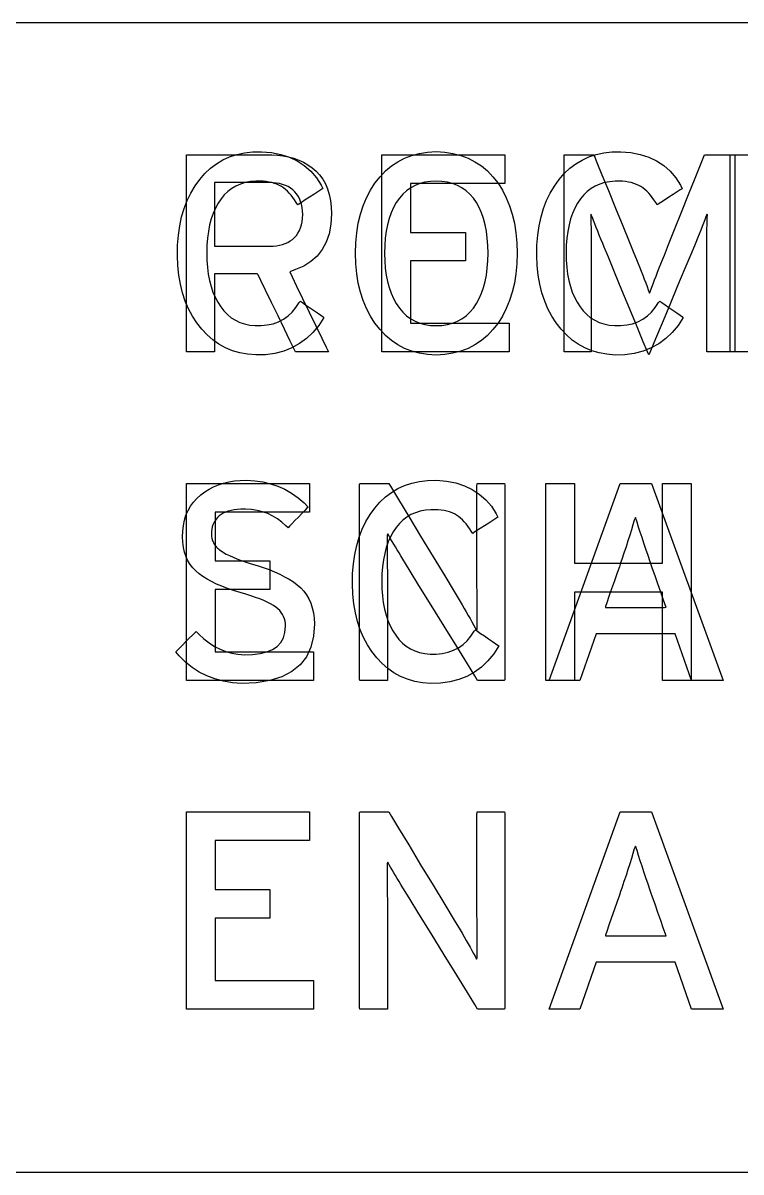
# Model space of a CAD drawing. Extents: x 1 to 47.7, y 0.2 to 35.
# Drawn here: x 20.694 to 21.119, y 6.787 to 7.467 of the extents above; entities that cross this region are included whole.
import ezdxf

# ---------------------------------------------------------------- set-up
doc = ezdxf.new("R2010")
doc.units = 0
doc.header["$MEASUREMENT"] = 0
doc.layers.add('4_2__5U__FRONT_PANEL_W_24_', color=7, linetype='CONTINUOUS')
doc.layers.add('5_1___24__TARGET_LEDS___12', color=7, linetype='CONTINUOUS')

msp = doc.modelspace()

# ---------------------------------------------------------------- linework, layer by layer
at = {"layer": '4_2__5U__FRONT_PANEL_W_24_'}
for points in [[(21.2605, 7.46728), (21.06973, 7.46728), (20.65658, 7.46728)], [(20.9065, 7.27262), (20.9065, 7.38924), (20.97929, 7.38924), (20.97929, 7.37233), (20.92341, 7.37233), (20.92341, 7.34333), (20.95586, 7.34333), (20.95586, 7.32643), (20.92341, 7.32643), (20.92341, 7.28954), (20.98173, 7.28954), (20.98173, 7.27262), (20.9065, 7.27262)], [(21.11256, 7.27262), (21.11256, 7.38924), (21.12947, 7.38924), (21.12947, 7.2897), (21.18582, 7.2897), (21.18582, 7.27262), (21.11256, 7.27262)], [(20.79086, 7.07818), (20.79086, 7.1948), (20.86365, 7.1948), (20.86365, 7.17788), (20.80777, 7.17788), (20.80777, 7.14889), (20.84022, 7.14889), (20.84022, 7.13199), (20.80777, 7.13199), (20.80777, 7.09509), (20.86609, 7.09509), (20.86609, 7.07818), (20.79086, 7.07818)], [(21.08968, 7.07818), (21.07992, 7.10586), (21.0332, 7.10586), (21.02352, 7.07818), (21.00537, 7.07818), (21.04736, 7.1948), (21.06592, 7.1948), (21.1084, 7.07818), (21.08968, 7.07818)], [(20.62868, 6.78729), (20.83177, 6.78729), (21.0406, 6.78729), (21.23506, 6.78729)]]:
    msp.add_lwpolyline(points, dxfattribs=at)
for points in [[(20.8767, 7.35437), (20.87627, 7.34818), (20.8752, 7.34259), (20.87348, 7.33757), (20.87113, 7.33315), (20.86813, 7.32931), (20.86449, 7.32605), (20.86021, 7.32338), (20.85529, 7.3213), (20.85194, 7.32004), (20.85336, 7.3171), (20.85606, 7.31153), (20.85959, 7.30423), (20.86354, 7.29608), (20.86746, 7.28797), (20.87094, 7.28079), (20.87354, 7.27542), (20.87482, 7.27276), (20.8745, 7.27262), (20.87286, 7.27262), (20.87028, 7.27262), (20.86712, 7.27262), (20.86374, 7.27262), (20.86051, 7.27262), (20.8578, 7.27262), (20.85596, 7.27262), (20.85535, 7.27264), (20.85437, 7.27465), (20.85205, 7.27943), (20.84881, 7.28613), (20.84505, 7.29388), (20.84119, 7.30183), (20.83766, 7.30911), (20.83487, 7.31487), (20.83323, 7.31825), (20.83277, 7.31878), (20.83105, 7.31878), (20.82796, 7.31878), (20.82399, 7.31878), (20.81961, 7.31878), (20.81529, 7.31878), (20.81151, 7.31878), (20.80875, 7.31878), (20.80748, 7.31878), (20.80745, 7.31762), (20.80745, 7.3135), (20.80745, 7.30724), (20.80745, 7.29969), (20.80745, 7.29171), (20.80745, 7.28416), (20.80745, 7.2779), (20.80745, 7.27379), (20.80743, 7.27262), (20.8066, 7.27262), (20.80481, 7.27262), (20.80235, 7.27262), (20.79955, 7.27262), (20.7967, 7.27262), (20.79412, 7.27262), (20.79211, 7.27262), (20.79099, 7.27262), (20.79086, 7.27396), (20.79086, 7.28249), (20.79086, 7.29704), (20.79086, 7.31545), (20.79086, 7.33553), (20.79086, 7.35512), (20.79086, 7.37204), (20.79086, 7.38413), (20.79086, 7.3892), (20.79239, 7.38924), (20.79705, 7.38924), (20.80393, 7.38924), (20.81212, 7.38924), (20.82068, 7.38924), (20.82869, 7.38924), (20.83524, 7.38924), (20.8394, 7.38924), (20.84136, 7.38923), (20.84481, 7.38906), (20.84813, 7.38867), (20.85131, 7.38805), (20.85436, 7.38721), (20.85727, 7.38614), (20.86004, 7.38486), (20.86269, 7.38335), (20.86519, 7.38161), (20.86756, 7.37963), (20.86967, 7.37737), (20.8715, 7.37486), (20.87306, 7.37209), (20.87434, 7.36906), (20.87535, 7.36578), (20.87607, 7.36223), (20.87653, 7.35843)], [(21.08473, 7.29305), (21.08168, 7.28832), (21.07826, 7.28415), (21.07449, 7.28055), (21.07035, 7.2775), (21.06585, 7.27503), (21.06099, 7.27311), (21.05576, 7.27176), (21.05018, 7.27097), (21.04451, 7.27079), (21.03962, 7.27121), (21.03499, 7.27205), (21.03062, 7.27332), (21.02649, 7.27501), (21.02262, 7.27713), (21.019, 7.27967), (21.01563, 7.28264), (21.01252, 7.28603), (21.00962, 7.28978), (21.007, 7.29378), (21.00472, 7.29807), (21.00277, 7.30264), (21.00116, 7.30749), (20.99988, 7.31263), (20.99894, 7.31805), (20.99834, 7.32375), (20.99807, 7.32974), (20.99819, 7.33583), (20.99866, 7.34166), (20.99947, 7.34721), (21.00061, 7.35248), (21.00209, 7.35748), (21.0039, 7.36219), (21.00605, 7.36663), (21.00853, 7.3708), (21.01134, 7.37468), (21.01435, 7.37819), (21.01762, 7.38127), (21.02114, 7.38394), (21.02491, 7.38619), (21.02893, 7.38801), (21.03321, 7.38942), (21.03774, 7.39041), (21.04252, 7.39097), (21.0479, 7.39107), (21.0538, 7.39056), (21.05927, 7.3895), (21.06432, 7.38787), (21.06895, 7.38567), (21.07315, 7.38292), (21.07692, 7.3796), (21.08028, 7.37572), (21.0832, 7.37128), (21.08405, 7.36921), (21.08293, 7.36849), (21.08106, 7.36728), (21.07872, 7.36577), (21.07616, 7.36412), (21.07367, 7.36251), (21.07151, 7.36112), (21.06996, 7.36012), (21.06928, 7.35968), (21.06843, 7.36106), (21.06743, 7.36258), (21.06641, 7.36399), (21.06536, 7.36531), (21.06429, 7.36654), (21.06318, 7.36767), (21.06205, 7.3687), (21.0609, 7.36963), (21.05971, 7.37046), (21.05839, 7.37117), (21.057, 7.37179), (21.05553, 7.37233), (21.05398, 7.37278), (21.05235, 7.37314), (21.05064, 7.37341), (21.04885, 7.3736), (21.04699, 7.3737), (21.04449, 7.37367), (21.04126, 7.37337), (21.03822, 7.37278), (21.03537, 7.37191), (21.03271, 7.37075), (21.03023, 7.36929), (21.02795, 7.36755), (21.02585, 7.36553), (21.02394, 7.36321), (21.02218, 7.36058), (21.02062, 7.3577), (21.01926, 7.3546), (21.01811, 7.35128), (21.01717, 7.34773), (21.01643, 7.34395), (21.0159, 7.33995), (21.01557, 7.33573), (21.01546, 7.33128), (21.01555, 7.32685), (21.01584, 7.32265), (21.01635, 7.31866), (21.01706, 7.3149), (21.01797, 7.31135), (21.0191, 7.30803), (21.02043, 7.30493), (21.02196, 7.30205), (21.0237, 7.29937), (21.02558, 7.29689), (21.02766, 7.29473), (21.02992, 7.29287), (21.03237, 7.29132), (21.035, 7.29008), (21.03783, 7.28914), (21.04084, 7.28852), (21.04405, 7.2882), (21.04762, 7.2882), (21.05127, 7.28857), (21.05469, 7.28932), (21.05787, 7.29046), (21.06081, 7.29197), (21.06351, 7.29388), (21.06598, 7.29616), (21.06821, 7.29883), (21.07019, 7.30188), (21.07097, 7.30257), (21.07213, 7.30177), (21.07395, 7.3005), (21.07619, 7.29895), (21.07859, 7.2973), (21.0809, 7.2957), (21.08286, 7.29434), (21.08422, 7.2934)], [(20.85963, 7.35388), (20.85952, 7.35604), (20.85928, 7.35807), (20.8589, 7.35996), (20.85838, 7.36172), (20.85772, 7.36335), (20.85693, 7.36484), (20.85599, 7.3662), (20.85492, 7.36743), (20.85371, 7.36856), (20.85238, 7.36957), (20.85095, 7.37045), (20.8494, 7.37119), (20.84775, 7.37179), (20.846, 7.37225), (20.84414, 7.37258), (20.84217, 7.37277), (20.84036, 7.37282), (20.83874, 7.37282), (20.83509, 7.37282), (20.83007, 7.37282), (20.82434, 7.37282), (20.81856, 7.37282), (20.8134, 7.37282), (20.80951, 7.37282), (20.80756, 7.37282), (20.80745, 7.37205), (20.80745, 7.36878), (20.80745, 7.36362), (20.80745, 7.35734), (20.80745, 7.35067), (20.80745, 7.34438), (20.80745, 7.33923), (20.80745, 7.33596), (20.80756, 7.33519), (20.80951, 7.33519), (20.8134, 7.33519), (20.81856, 7.33519), (20.82434, 7.33519), (20.83007, 7.33519), (20.83509, 7.33519), (20.83874, 7.33519), (20.84036, 7.33519), (20.84213, 7.33524), (20.84407, 7.33542), (20.84591, 7.33573), (20.84764, 7.33617), (20.84927, 7.33674), (20.8508, 7.33744), (20.85223, 7.33827), (20.85356, 7.33924), (20.85478, 7.34032), (20.85589, 7.34154), (20.85685, 7.34289), (20.85766, 7.34438), (20.85834, 7.346), (20.85888, 7.34777), (20.85927, 7.34967), (20.85952, 7.35171)], [(20.96305, 7.07818), (20.9614, 7.08085), (20.95702, 7.08797), (20.95071, 7.09822), (20.9433, 7.11027), (20.93559, 7.12279), (20.92841, 7.13446), (20.92256, 7.14395), (20.91888, 7.14993), (20.9177, 7.15186), (20.91661, 7.15369), (20.91555, 7.15546), (20.91452, 7.15719), (20.91354, 7.15886), (20.91258, 7.16048), (20.91166, 7.16205), (20.91078, 7.16357), (20.90993, 7.16504), (20.90958, 7.16409), (20.90959, 7.16128), (20.90959, 7.15839), (20.90961, 7.1554), (20.90962, 7.15233), (20.90965, 7.14916), (20.90967, 7.14591), (20.9097, 7.14256), (20.90974, 7.13913), (20.90974, 7.13699), (20.90974, 7.13156), (20.90974, 7.1234), (20.90974, 7.11359), (20.90974, 7.10323), (20.90974, 7.09341), (20.90974, 7.08525), (20.90974, 7.07982), (20.90973, 7.07818), (20.90897, 7.07818), (20.90725, 7.07818), (20.90487, 7.07818), (20.90214, 7.07818), (20.89933, 7.07818), (20.89676, 7.07818), (20.89473, 7.07818), (20.89352, 7.07818), (20.89332, 7.079), (20.89332, 7.08655), (20.89332, 7.1003), (20.89332, 7.11813), (20.89332, 7.13792), (20.89332, 7.15756), (20.89332, 7.17494), (20.89332, 7.18793), (20.89332, 7.19443), (20.89365, 7.1948), (20.89506, 7.1948), (20.8973, 7.1948), (20.90005, 7.1948), (20.90301, 7.1948), (20.90585, 7.1948), (20.90827, 7.1948), (20.90995, 7.1948), (20.91058, 7.1948), (20.91214, 7.1922), (20.91632, 7.18527), (20.92234, 7.1753), (20.92941, 7.16357), (20.93676, 7.15139), (20.94362, 7.14003), (20.94919, 7.1308), (20.9527, 7.12497), (20.95389, 7.12298), (20.95515, 7.12082), (20.95636, 7.11873), (20.95752, 7.11671), (20.95862, 7.11477), (20.95968, 7.11291), (20.96068, 7.11112), (20.96163, 7.1094), (20.96253, 7.10776), (20.96288, 7.1087), (20.96284, 7.11159), (20.96282, 7.11457), (20.96279, 7.11762), (20.96277, 7.12076), (20.96276, 7.12397), (20.96274, 7.12727), (20.96274, 7.13065), (20.96273, 7.13411), (20.96273, 7.13625), (20.96273, 7.14165), (20.96273, 7.14978), (20.96273, 7.15955), (20.96273, 7.16986), (20.96273, 7.17963), (20.96273, 7.18776), (20.96273, 7.19316), (20.96275, 7.1948), (20.96351, 7.1948), (20.96523, 7.1948), (20.9676, 7.1948), (20.97034, 7.1948), (20.97314, 7.1948), (20.97571, 7.1948), (20.97775, 7.1948), (20.97896, 7.1948), (20.97916, 7.19398), (20.97916, 7.18642), (20.97916, 7.17267), (20.97916, 7.15485), (20.97916, 7.13505), (20.97916, 7.11541), (20.97916, 7.09804), (20.97916, 7.08505), (20.97916, 7.07855), (20.97885, 7.07818), (20.97753, 7.07818), (20.97544, 7.07818), (20.97287, 7.07818), (20.97011, 7.07818), (20.96746, 7.07818), (20.9652, 7.07818), (20.96363, 7.07818)], [(21.06519, 7.14833), (21.06389, 7.15216), (21.06265, 7.15584), (21.06148, 7.15936), (21.06037, 7.16273), (21.05932, 7.16594), (21.05834, 7.169), (21.05742, 7.17191), (21.05656, 7.17465), (21.05578, 7.17305), (21.05495, 7.17023), (21.05405, 7.16724), (21.05306, 7.16408), (21.05201, 7.16075), (21.05087, 7.15725), (21.04967, 7.15359), (21.04839, 7.14975), (21.04771, 7.14776), (21.04693, 7.14551), (21.04564, 7.14181), (21.04406, 7.13724), (21.04237, 7.13238), (21.04078, 7.12781), (21.0395, 7.12411), (21.03872, 7.12187), (21.03882, 7.12146), (21.04136, 7.12146), (21.04601, 7.12146), (21.052, 7.12146), (21.05853, 7.12146), (21.06483, 7.12146), (21.07011, 7.12146), (21.07358, 7.12146), (21.07453, 7.12151), (21.074, 7.12302), (21.07288, 7.12622), (21.07138, 7.13054), (21.06969, 7.13539), (21.06803, 7.14017), (21.06658, 7.14431), (21.06557, 7.14723)]]:
    msp.add_lwpolyline(points, close=True, dxfattribs=at)
at = {"layer": '5_1___24__TARGET_LEDS___12'}
for points in [[(21.2605, 7.46728), (21.06973, 7.46728), (20.65658, 7.46728)], [(21.07244, 7.07819), (21.07244, 7.13053), (21.02042, 7.13053), (21.02042, 7.07819), (21.00351, 7.07819), (21.00351, 7.19481), (21.02042, 7.19481), (21.02042, 7.1476), (21.07244, 7.1476), (21.07244, 7.19481), (21.08935, 7.19481), (21.08935, 7.07819), (21.07244, 7.07819)], [(20.79086, 6.88375), (20.79086, 7.00037), (20.86365, 7.00037), (20.86365, 6.98345), (20.80777, 6.98345), (20.80777, 6.95445), (20.84022, 6.95445), (20.84022, 6.93755), (20.80777, 6.93755), (20.80777, 6.90066), (20.86609, 6.90066), (20.86609, 6.88375), (20.79086, 6.88375)], [(21.08968, 6.88375), (21.07992, 6.91143), (21.0332, 6.91143), (21.02352, 6.88375), (21.00537, 6.88375), (21.04736, 7.00037), (21.06592, 7.00037), (21.1084, 6.88375), (21.08968, 6.88375)], [(20.62868, 6.78729), (20.83177, 6.78729), (21.0406, 6.78729), (21.23506, 6.78729)]]:
    msp.add_lwpolyline(points, dxfattribs=at)
for points in [[(20.87217, 7.29306), (20.86911, 7.28833), (20.8657, 7.28416), (20.86192, 7.28056), (20.85778, 7.27752), (20.85328, 7.27504), (20.84842, 7.27312), (20.8432, 7.27177), (20.83761, 7.27099), (20.83194, 7.27081), (20.82706, 7.27122), (20.82243, 7.27207), (20.81805, 7.27334), (20.81393, 7.27503), (20.81006, 7.27715), (20.80644, 7.27969), (20.80307, 7.28265), (20.79995, 7.28605), (20.79705, 7.28979), (20.79443, 7.29379), (20.79215, 7.29808), (20.79021, 7.30265), (20.78859, 7.3075), (20.78732, 7.31264), (20.78638, 7.31806), (20.78577, 7.32377), (20.7855, 7.32976), (20.78562, 7.33585), (20.7861, 7.34167), (20.7869, 7.34722), (20.78804, 7.3525), (20.78952, 7.35749), (20.79133, 7.36221), (20.79348, 7.36665), (20.79596, 7.37081), (20.79878, 7.37469), (20.80179, 7.3782), (20.80506, 7.38129), (20.80857, 7.38395), (20.81235, 7.3862), (20.81637, 7.38803), (20.82064, 7.38943), (20.82517, 7.39042), (20.82995, 7.39098), (20.83534, 7.39108), (20.84124, 7.39058), (20.84671, 7.38951), (20.85176, 7.38788), (20.85638, 7.38569), (20.86058, 7.38293), (20.86436, 7.37961), (20.86771, 7.37573), (20.87064, 7.37129), (20.87149, 7.36923), (20.87037, 7.3685), (20.8685, 7.3673), (20.86615, 7.36578), (20.8636, 7.36414), (20.86111, 7.36253), (20.85895, 7.36114), (20.85739, 7.36013), (20.85671, 7.35969), (20.85586, 7.36108), (20.85487, 7.36259), (20.85384, 7.36401), (20.8528, 7.36533), (20.85172, 7.36655), (20.85062, 7.36768), (20.84949, 7.36871), (20.84833, 7.36964), (20.84714, 7.37048), (20.84583, 7.37119), (20.84443, 7.37181), (20.84296, 7.37234), (20.84141, 7.37279), (20.83978, 7.37315), (20.83807, 7.37343), (20.83629, 7.37361), (20.83442, 7.37371), (20.83192, 7.37369), (20.82869, 7.37339), (20.82566, 7.3728), (20.82281, 7.37193), (20.82014, 7.37076), (20.81767, 7.36931), (20.81538, 7.36757), (20.81328, 7.36554), (20.81137, 7.36322), (20.80962, 7.36059), (20.80806, 7.35772), (20.8067, 7.35462), (20.80555, 7.35129), (20.8046, 7.34774), (20.80386, 7.34396), (20.80333, 7.33996), (20.80301, 7.33574), (20.80289, 7.33129), (20.80298, 7.32686), (20.80328, 7.32266), (20.80378, 7.31868), (20.80449, 7.31491), (20.80541, 7.31137), (20.80653, 7.30804), (20.80786, 7.30494), (20.8094, 7.30206), (20.81113, 7.29938), (20.81302, 7.29691), (20.81509, 7.29474), (20.81735, 7.29288), (20.8198, 7.29133), (20.82244, 7.29009), (20.82527, 7.28916), (20.82828, 7.28853), (20.83148, 7.28821), (20.83505, 7.28821), (20.83871, 7.28858), (20.84213, 7.28933), (20.8453, 7.29047), (20.84824, 7.29199), (20.85095, 7.29389), (20.85341, 7.29618), (20.85564, 7.29884), (20.85763, 7.3019), (20.8584, 7.30258), (20.85956, 7.30178), (20.86139, 7.30052), (20.86363, 7.29897), (20.86603, 7.29731), (20.86833, 7.29571), (20.87029, 7.29436), (20.87165, 7.29342)], [(20.98648, 7.33099), (20.98627, 7.32478), (20.98572, 7.31887), (20.98482, 7.31326), (20.98358, 7.30795), (20.98199, 7.30295), (20.98006, 7.29824), (20.97778, 7.29383), (20.97516, 7.28972), (20.97217, 7.28588), (20.96889, 7.28242), (20.96534, 7.27941), (20.96153, 7.27685), (20.95746, 7.27473), (20.95313, 7.27307), (20.94853, 7.27185), (20.94368, 7.27109), (20.93856, 7.27077), (20.93348, 7.27109), (20.92867, 7.27185), (20.92412, 7.27307), (20.91984, 7.27473), (20.91583, 7.27685), (20.91208, 7.27941), (20.9086, 7.28242), (20.90538, 7.28588), (20.9024, 7.28972), (20.89971, 7.29383), (20.89738, 7.29824), (20.8954, 7.30295), (20.89377, 7.30795), (20.8925, 7.31326), (20.89157, 7.31887), (20.89101, 7.32478), (20.89079, 7.33099), (20.89101, 7.3372), (20.89157, 7.34312), (20.8925, 7.34874), (20.89377, 7.35407), (20.8954, 7.35911), (20.89738, 7.36386), (20.89971, 7.36831), (20.9024, 7.37247), (20.90538, 7.37631), (20.9086, 7.37972), (20.91208, 7.38268), (20.91583, 7.3852), (20.91984, 7.38727), (20.92412, 7.3889), (20.92867, 7.39009), (20.93348, 7.39083), (20.93856, 7.39113), (20.94368, 7.39083), (20.94853, 7.39009), (20.95313, 7.3889), (20.95746, 7.38727), (20.96153, 7.3852), (20.96534, 7.38268), (20.96889, 7.37972), (20.97217, 7.37631), (20.97516, 7.37247), (20.97778, 7.36831), (20.98006, 7.36386), (20.98199, 7.35911), (20.98358, 7.35407), (20.98482, 7.34874), (20.98572, 7.34312), (20.98627, 7.3372)], [(21.09871, 7.27258), (21.09871, 7.2748), (21.09871, 7.28073), (21.09871, 7.28928), (21.09871, 7.29935), (21.09871, 7.30984), (21.09871, 7.31967), (21.09871, 7.32773), (21.09871, 7.33293), (21.09871, 7.33495), (21.09871, 7.3378), (21.09873, 7.3405), (21.09875, 7.34307), (21.09878, 7.3455), (21.09882, 7.34779), (21.09887, 7.34995), (21.09893, 7.35196), (21.09899, 7.35384), (21.09877, 7.35413), (21.09814, 7.35248), (21.09746, 7.35071), (21.09671, 7.3488), (21.09591, 7.34677), (21.09506, 7.3446), (21.09414, 7.3423), (21.09317, 7.33987), (21.09214, 7.33731), (21.09133, 7.33535), (21.08919, 7.33022), (21.08572, 7.32193), (21.08142, 7.31163), (21.07676, 7.30048), (21.07224, 7.28966), (21.06834, 7.28033), (21.06555, 7.27366), (21.06435, 7.2708), (21.06356, 7.27265), (21.06111, 7.27858), (21.05746, 7.28742), (21.05308, 7.29801), (21.04846, 7.30918), (21.04409, 7.31977), (21.04043, 7.32861), (21.03798, 7.33454), (21.03709, 7.33672), (21.03606, 7.33931), (21.03509, 7.34177), (21.03416, 7.3441), (21.0333, 7.3463), (21.03248, 7.34836), (21.03172, 7.3503), (21.03101, 7.3521), (21.03035, 7.35377), (21.02997, 7.35423), (21.03003, 7.35239), (21.03009, 7.35041), (21.03014, 7.34828), (21.03018, 7.34602), (21.03022, 7.34363), (21.03024, 7.34109), (21.03026, 7.33841), (21.03027, 7.33559), (21.03027, 7.33359), (21.03027, 7.32917), (21.03027, 7.32165), (21.03027, 7.31212), (21.03027, 7.30168), (21.03027, 7.29143), (21.03027, 7.28245), (21.03027, 7.27584), (21.03027, 7.2727), (21.02991, 7.27258), (21.02857, 7.27258), (21.02649, 7.27258), (21.02395, 7.27258), (21.02124, 7.27258), (21.01864, 7.27258), (21.01643, 7.27258), (21.0149, 7.27258), (21.01433, 7.27258), (21.01433, 7.27678), (21.01433, 7.28799), (21.01433, 7.30415), (21.01433, 7.32319), (21.01433, 7.34302), (21.01433, 7.3616), (21.01433, 7.37684), (21.01433, 7.38667), (21.01436, 7.38926), (21.01525, 7.38926), (21.01713, 7.38926), (21.01967, 7.38926), (21.02258, 7.38926), (21.02554, 7.38926), (21.02824, 7.38926), (21.03037, 7.38926), (21.03162, 7.38926), (21.03201, 7.38879), (21.03365, 7.38476), (21.03661, 7.37748), (21.04044, 7.36806), (21.0447, 7.3576), (21.04893, 7.3472), (21.05269, 7.33796), (21.05553, 7.33099), (21.057, 7.32738), (21.05782, 7.3254), (21.05886, 7.32289), (21.05985, 7.32044), (21.06079, 7.31807), (21.06168, 7.31577), (21.06252, 7.31355), (21.06331, 7.31139), (21.06405, 7.30931), (21.06475, 7.30729), (21.06543, 7.30882), (21.06616, 7.31087), (21.06693, 7.31299), (21.06776, 7.31519), (21.06863, 7.31748), (21.06955, 7.31984), (21.07051, 7.32228), (21.07152, 7.32481), (21.07247, 7.32715), (21.07355, 7.32986), (21.07608, 7.33617), (21.0796, 7.345), (21.08369, 7.35524), (21.0879, 7.36579), (21.09179, 7.37554), (21.09493, 7.38339), (21.09686, 7.38823), (21.09735, 7.38926), (21.09839, 7.38926), (21.10042, 7.38926), (21.1031, 7.38926), (21.10612, 7.38926), (21.10916, 7.38926), (21.11189, 7.38926), (21.114, 7.38926), (21.11517, 7.38926), (21.11531, 7.38791), (21.11531, 7.37956), (21.11531, 7.36535), (21.11531, 7.34733), (21.11531, 7.3276), (21.11531, 7.30821), (21.11531, 7.29123), (21.11531, 7.27874), (21.11531, 7.2728), (21.11494, 7.27258), (21.11354, 7.27258), (21.11137, 7.27258), (21.10873, 7.27258), (21.10591, 7.27258), (21.1032, 7.27258), (21.1009, 7.27258), (21.0993, 7.27258)], [(20.96925, 7.33099), (20.96914, 7.33557), (20.96882, 7.33992), (20.96828, 7.34402), (20.96753, 7.3479), (20.96657, 7.35153), (20.96539, 7.35493), (20.964, 7.35809), (20.9624, 7.36101), (20.96057, 7.36366), (20.95853, 7.36599), (20.95629, 7.36801), (20.95384, 7.36972), (20.95119, 7.37113), (20.94834, 7.37224), (20.94528, 7.37304), (20.94202, 7.37353), (20.93856, 7.37373), (20.93517, 7.37353), (20.93197, 7.37304), (20.92896, 7.37224), (20.92616, 7.37113), (20.92354, 7.36972), (20.92112, 7.36801), (20.9189, 7.36599), (20.91686, 7.36366), (20.91502, 7.36101), (20.91338, 7.35809), (20.91196, 7.35493), (20.91076, 7.35153), (20.90978, 7.3479), (20.90902, 7.34402), (20.90847, 7.33992), (20.90814, 7.33557), (20.90803, 7.33099), (20.90814, 7.32646), (20.90847, 7.32216), (20.90902, 7.3181), (20.90978, 7.31427), (20.91076, 7.31067), (20.91196, 7.30731), (20.91338, 7.30418), (20.91502, 7.30128), (20.91686, 7.29857), (20.9189, 7.29614), (20.92112, 7.29402), (20.92354, 7.29223), (20.92616, 7.29077), (20.92896, 7.28963), (20.93197, 7.28882), (20.93517, 7.28833), (20.93856, 7.28817), (20.94202, 7.28833), (20.94528, 7.28882), (20.94834, 7.28963), (20.95119, 7.29077), (20.95384, 7.29223), (20.95629, 7.29402), (20.95853, 7.29614), (20.96057, 7.29857), (20.9624, 7.30128), (20.964, 7.30418), (20.96539, 7.30731), (20.96657, 7.31067), (20.96753, 7.31427), (20.96828, 7.3181), (20.96882, 7.32216), (20.96914, 7.32646)], [(20.86653, 7.11167), (20.86606, 7.10431), (20.86449, 7.09781), (20.86182, 7.09217), (20.85806, 7.08738), (20.85321, 7.08345), (20.84726, 7.08038), (20.84021, 7.07816), (20.83207, 7.0768), (20.82359, 7.07635), (20.81803, 7.0768), (20.81274, 7.0777), (20.80772, 7.07906), (20.80297, 7.08087), (20.79848, 7.08314), (20.79427, 7.08586), (20.79032, 7.08904), (20.78664, 7.09268), (20.78456, 7.09523), (20.78529, 7.09596), (20.78667, 7.09734), (20.78848, 7.09914), (20.79051, 7.10117), (20.79255, 7.1032), (20.79437, 7.10502), (20.79578, 7.10642), (20.79655, 7.10719), (20.79827, 7.10555), (20.80122, 7.10281), (20.80429, 7.10042), (20.80747, 7.09838), (20.81077, 7.09669), (20.81418, 7.09535), (20.81772, 7.09435), (20.82136, 7.09371), (20.82512, 7.09342), (20.82991, 7.09352), (20.83447, 7.09408), (20.83842, 7.09507), (20.84177, 7.09651), (20.84451, 7.09838), (20.84665, 7.10069), (20.84819, 7.10344), (20.84912, 7.10662), (20.84945, 7.11025), (20.84939, 7.11185), (20.84918, 7.11327), (20.84883, 7.11464), (20.84834, 7.11595), (20.84771, 7.11719), (20.84693, 7.11837), (20.84602, 7.1195), (20.84496, 7.12056), (20.84374, 7.12156), (20.84228, 7.12255), (20.8406, 7.12354), (20.83871, 7.12451), (20.8366, 7.12547), (20.83427, 7.12642), (20.83173, 7.12736), (20.82898, 7.12829), (20.82601, 7.12921), (20.82258, 7.13019), (20.81874, 7.13137), (20.81514, 7.13261), (20.81177, 7.13391), (20.80863, 7.13527), (20.80572, 7.13669), (20.80304, 7.13818), (20.8006, 7.13972), (20.79838, 7.14133), (20.79639, 7.14298), (20.79462, 7.14478), (20.79308, 7.14679), (20.79176, 7.14901), (20.79067, 7.15143), (20.78981, 7.15406), (20.78918, 7.15691), (20.78877, 7.15996), (20.78859, 7.16322), (20.78868, 7.16663), (20.78904, 7.1699), (20.78969, 7.173), (20.7906, 7.17592), (20.7918, 7.17868), (20.79326, 7.18127), (20.795, 7.18369), (20.79702, 7.18594), (20.79931, 7.18802), (20.80172, 7.18983), (20.80427, 7.19142), (20.80697, 7.1928), (20.80981, 7.19398), (20.8128, 7.19494), (20.81593, 7.19569), (20.81921, 7.19623), (20.82264, 7.19656), (20.82635, 7.19668), (20.83131, 7.1964), (20.83607, 7.19573), (20.84063, 7.19465), (20.84499, 7.19318), (20.84915, 7.19131), (20.8531, 7.18904), (20.85686, 7.18636), (20.86042, 7.18329), (20.8628, 7.18082), (20.86214, 7.18014), (20.86083, 7.17878), (20.85907, 7.17696), (20.85708, 7.17489), (20.85506, 7.1728), (20.85323, 7.1709), (20.8518, 7.16942), (20.85097, 7.16856), (20.84973, 7.1696), (20.84727, 7.17186), (20.84465, 7.17383), (20.84188, 7.17551), (20.83896, 7.1769), (20.83588, 7.178), (20.83265, 7.17882), (20.82926, 7.17935), (20.82572, 7.17959), (20.82304, 7.17956), (20.82097, 7.17941), (20.81903, 7.17915), (20.81723, 7.1788), (20.81556, 7.17835), (20.81404, 7.1778), (20.81265, 7.17716), (20.81141, 7.17641), (20.8103, 7.17557), (20.80932, 7.17461), (20.80846, 7.17359), (20.80771, 7.17253), (20.80708, 7.17141), (20.80656, 7.17023), (20.80616, 7.16901), (20.80588, 7.16773), (20.80571, 7.1664), (20.80566, 7.16505), (20.80567, 7.16438), (20.80572, 7.16372), (20.80579, 7.16309), (20.80589, 7.16248), (20.80602, 7.1619), (20.80618, 7.16133), (20.80636, 7.16078), (20.80658, 7.16026), (20.80682, 7.15974), (20.80711, 7.15919), (20.80744, 7.15864), (20.80782, 7.1581), (20.80824, 7.15757), (20.80872, 7.15704), (20.80923, 7.15652), (20.8098, 7.15601), (20.81041, 7.15551), (20.81133, 7.15483), (20.81276, 7.15391), (20.81441, 7.15299), (20.81629, 7.15206), (20.81841, 7.15112), (20.82074, 7.15017), (20.82331, 7.14921), (20.8261, 7.14825), (20.82913, 7.14728), (20.83268, 7.1462), (20.83632, 7.14501), (20.83976, 7.14376), (20.84302, 7.14244), (20.84608, 7.14105), (20.84895, 7.13959), (20.85163, 7.13807), (20.85412, 7.13648), (20.85642, 7.13483), (20.85851, 7.13306), (20.86036, 7.13109), (20.86196, 7.12892), (20.86333, 7.12655), (20.86445, 7.12398), (20.86533, 7.1212), (20.86597, 7.11823), (20.86637, 7.11505)], [(20.97568, 7.09862), (20.97263, 7.09389), (20.96921, 7.08972), (20.96544, 7.08611), (20.9613, 7.08307), (20.9568, 7.0806), (20.95194, 7.07868), (20.94671, 7.07733), (20.94113, 7.07654), (20.93546, 7.07636), (20.93057, 7.07678), (20.92594, 7.07762), (20.92157, 7.07889), (20.91744, 7.08058), (20.91357, 7.0827), (20.90995, 7.08524), (20.90658, 7.08821), (20.90347, 7.0916), (20.90057, 7.09535), (20.89795, 7.09935), (20.89567, 7.10364), (20.89372, 7.10821), (20.89211, 7.11306), (20.89083, 7.1182), (20.88989, 7.12362), (20.88929, 7.12932), (20.88902, 7.13531), (20.88914, 7.1414), (20.88961, 7.14723), (20.89042, 7.15278), (20.89156, 7.15805), (20.89304, 7.16305), (20.89485, 7.16776), (20.897, 7.1722), (20.89948, 7.17636), (20.90229, 7.18025), (20.9053, 7.18376), (20.90857, 7.18684), (20.91209, 7.18951), (20.91586, 7.19176), (20.91988, 7.19358), (20.92416, 7.19499), (20.92869, 7.19597), (20.93347, 7.19654), (20.93885, 7.19664), (20.94475, 7.19613), (20.95022, 7.19506), (20.95527, 7.19343), (20.9599, 7.19124), (20.9641, 7.18849), (20.96787, 7.18517), (20.97123, 7.18129), (20.97415, 7.17685), (20.975, 7.17478), (20.97388, 7.17406), (20.97201, 7.17285), (20.96967, 7.17134), (20.96711, 7.16969), (20.96462, 7.16808), (20.96246, 7.16669), (20.96091, 7.16569), (20.96023, 7.16525), (20.95938, 7.16663), (20.95838, 7.16815), (20.95736, 7.16956), (20.95631, 7.17088), (20.95524, 7.17211), (20.95413, 7.17323), (20.95301, 7.17427), (20.95185, 7.1752), (20.95066, 7.17603), (20.94934, 7.17674), (20.94795, 7.17736), (20.94648, 7.1779), (20.94493, 7.17835), (20.9433, 7.17871), (20.94159, 7.17898), (20.9398, 7.17917), (20.93794, 7.17926), (20.93544, 7.17924), (20.93221, 7.17895), (20.92917, 7.17836), (20.92632, 7.17748), (20.92366, 7.17632), (20.92118, 7.17487), (20.9189, 7.17313), (20.9168, 7.1711), (20.91489, 7.16878), (20.91314, 7.16615), (20.91157, 7.16327), (20.91021, 7.16017), (20.90906, 7.15685), (20.90812, 7.15329), (20.90738, 7.14952), (20.90685, 7.14552), (20.90652, 7.1413), (20.90641, 7.13685), (20.9065, 7.13242), (20.90679, 7.12822), (20.9073, 7.12423), (20.90801, 7.12047), (20.90892, 7.11692), (20.91005, 7.1136), (20.91138, 7.1105), (20.91291, 7.10762), (20.91465, 7.10494), (20.91653, 7.10246), (20.91861, 7.1003), (20.92087, 7.09844), (20.92332, 7.09689), (20.92596, 7.09565), (20.92878, 7.09471), (20.93179, 7.09409), (20.935, 7.09377), (20.93857, 7.09376), (20.94222, 7.09413), (20.94564, 7.09489), (20.94882, 7.09602), (20.95176, 7.09754), (20.95446, 7.09945), (20.95693, 7.10173), (20.95916, 7.1044), (20.96115, 7.10745), (20.96192, 7.10814), (20.96308, 7.10733), (20.9649, 7.10607), (20.96714, 7.10452), (20.96954, 7.10286), (20.97185, 7.10127), (20.97381, 7.09991), (20.97517, 7.09897)], [(20.96305, 6.88375), (20.9614, 6.88642), (20.95702, 6.89354), (20.95071, 6.90379), (20.9433, 6.91584), (20.93559, 6.92836), (20.92841, 6.94003), (20.92256, 6.94952), (20.91888, 6.9555), (20.9177, 6.95743), (20.91661, 6.95925), (20.91555, 6.96103), (20.91452, 6.96275), (20.91354, 6.96443), (20.91258, 6.96605), (20.91166, 6.96762), (20.91078, 6.96914), (20.90993, 6.97061), (20.90958, 6.96966), (20.90959, 6.96685), (20.90959, 6.96396), (20.90961, 6.96097), (20.90962, 6.9579), (20.90965, 6.95473), (20.90967, 6.95148), (20.9097, 6.94813), (20.90974, 6.9447), (20.90974, 6.94256), (20.90974, 6.93713), (20.90974, 6.92897), (20.90974, 6.91915), (20.90974, 6.90879), (20.90974, 6.89898), (20.90974, 6.89081), (20.90974, 6.88539), (20.90973, 6.88375), (20.90897, 6.88375), (20.90725, 6.88375), (20.90487, 6.88375), (20.90214, 6.88375), (20.89933, 6.88375), (20.89676, 6.88375), (20.89473, 6.88375), (20.89352, 6.88375), (20.89332, 6.88457), (20.89332, 6.89212), (20.89332, 6.90587), (20.89332, 6.9237), (20.89332, 6.94349), (20.89332, 6.96313), (20.89332, 6.98051), (20.89332, 6.9935), (20.89332, 7), (20.89365, 7.00037), (20.89506, 7.00037), (20.8973, 7.00037), (20.90005, 7.00037), (20.90301, 7.00037), (20.90585, 7.00037), (20.90827, 7.00037), (20.90995, 7.00037), (20.91058, 7.00037), (20.91214, 6.99777), (20.91632, 6.99084), (20.92234, 6.98087), (20.92941, 6.96914), (20.93676, 6.95696), (20.94362, 6.9456), (20.94919, 6.93637), (20.9527, 6.93054), (20.95389, 6.92855), (20.95515, 6.92639), (20.95636, 6.9243), (20.95752, 6.92228), (20.95862, 6.92034), (20.95968, 6.91848), (20.96068, 6.91669), (20.96163, 6.91497), (20.96253, 6.91333), (20.96288, 6.91427), (20.96284, 6.91716), (20.96282, 6.92013), (20.96279, 6.92318), (20.96277, 6.92632), (20.96276, 6.92954), (20.96274, 6.93284), (20.96274, 6.93622), (20.96273, 6.93968), (20.96273, 6.94182), (20.96273, 6.94722), (20.96273, 6.95535), (20.96273, 6.96512), (20.96273, 6.97543), (20.96273, 6.9852), (20.96273, 6.99333), (20.96273, 6.99873), (20.96275, 7.00037), (20.96351, 7.00037), (20.96523, 7.00037), (20.9676, 7.00037), (20.97034, 7.00037), (20.97314, 7.00037), (20.97571, 7.00037), (20.97775, 7.00037), (20.97896, 7.00037), (20.97916, 6.99955), (20.97916, 6.99199), (20.97916, 6.97824), (20.97916, 6.96041), (20.97916, 6.94062), (20.97916, 6.92098), (20.97916, 6.90361), (20.97916, 6.89062), (20.97916, 6.88412), (20.97885, 6.88375), (20.97753, 6.88375), (20.97544, 6.88375), (20.97287, 6.88375), (20.97011, 6.88375), (20.96746, 6.88375), (20.9652, 6.88375), (20.96363, 6.88375)], [(21.06519, 6.9539), (21.06389, 6.95773), (21.06265, 6.96141), (21.06148, 6.96493), (21.06037, 6.9683), (21.05932, 6.97151), (21.05834, 6.97457), (21.05742, 6.97747), (21.05656, 6.98022), (21.05578, 6.97862), (21.05495, 6.9758), (21.05405, 6.97281), (21.05306, 6.96965), (21.05201, 6.96632), (21.05087, 6.96282), (21.04967, 6.95915), (21.04839, 6.95532), (21.04771, 6.95333), (21.04693, 6.95108), (21.04564, 6.94738), (21.04406, 6.94281), (21.04237, 6.93795), (21.04078, 6.93338), (21.0395, 6.92968), (21.03872, 6.92744), (21.03882, 6.92703), (21.04136, 6.92703), (21.04601, 6.92703), (21.052, 6.92703), (21.05853, 6.92703), (21.06483, 6.92703), (21.07011, 6.92703), (21.07358, 6.92703), (21.07453, 6.92708), (21.074, 6.92859), (21.07288, 6.93179), (21.07138, 6.93611), (21.06969, 6.94096), (21.06803, 6.94574), (21.06658, 6.94988), (21.06557, 6.9528)]]:
    msp.add_lwpolyline(points, close=True, dxfattribs=at)

doc.saveas('drawing.dxf')
